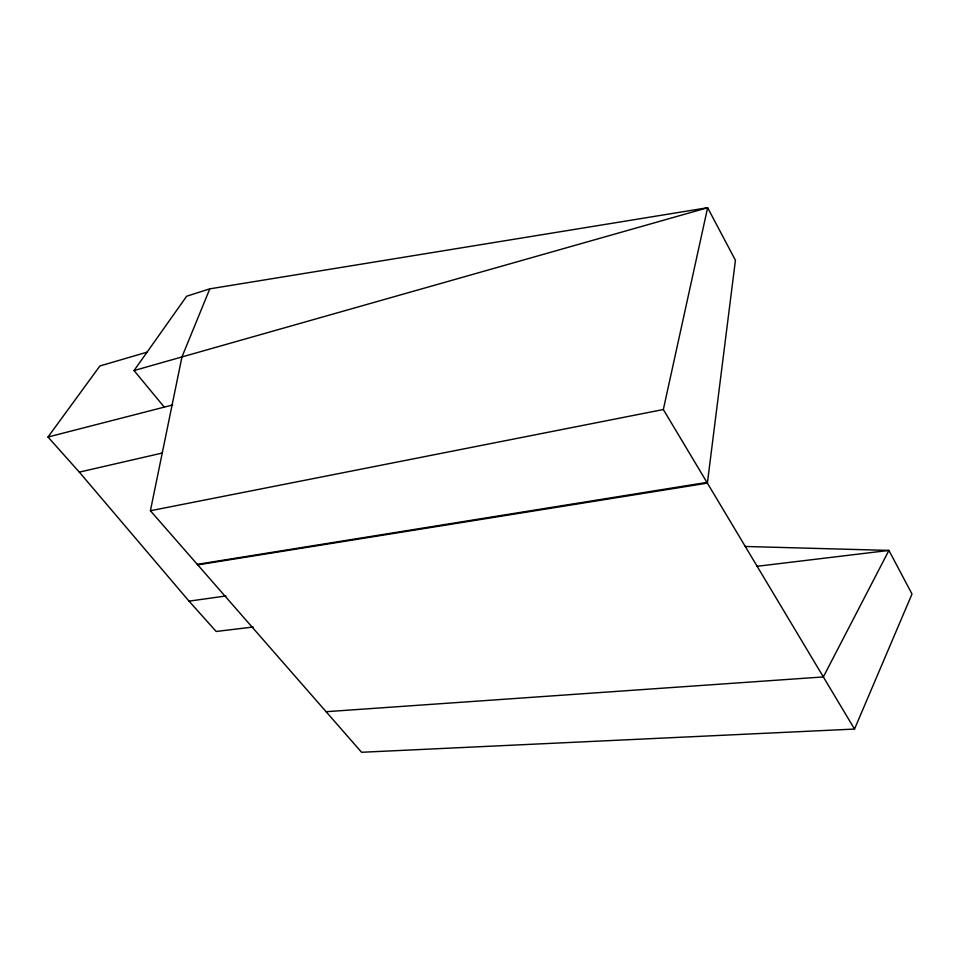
<?xml version="1.0" encoding="UTF-8"?>
<svg xmlns="http://www.w3.org/2000/svg" width="960" height="960" viewBox="0 0 960 960"><rect width="100%" height="100%" fill="white"/><g stroke="black" fill="none" stroke-linecap="round" stroke-linejoin="round"><path stroke-width="1.44" d="M745.212 546.468L888.924 550.416L912 594.024L854.532 729.06L361.572 752.28L150.408 510.744L181.956 356.94L209.808 288.84L707.628 207.72L735.432 260.268L707.376 483.12L197.748 564.888M854.532 729.06L663.336 409.524L707.628 207.72L134.04 370.548L164.268 407.124M134.04 370.548L186.672 296.22L209.808 288.84M253.176 627.012L216.168 631.476L189.036 601.14L79.32 472.128L48 437.016L99.912 365.964L147.276 352.104M48 437.016L172.728 404.952M79.32 472.128L162.084 453.084M150.408 510.744L663.336 409.524M197.28 564.348L706.944 482.388M189.036 601.14L225.972 595.968M756.696 566.34L888.924 550.416L823.344 676.932L326.1 711.708"/></g></svg>
